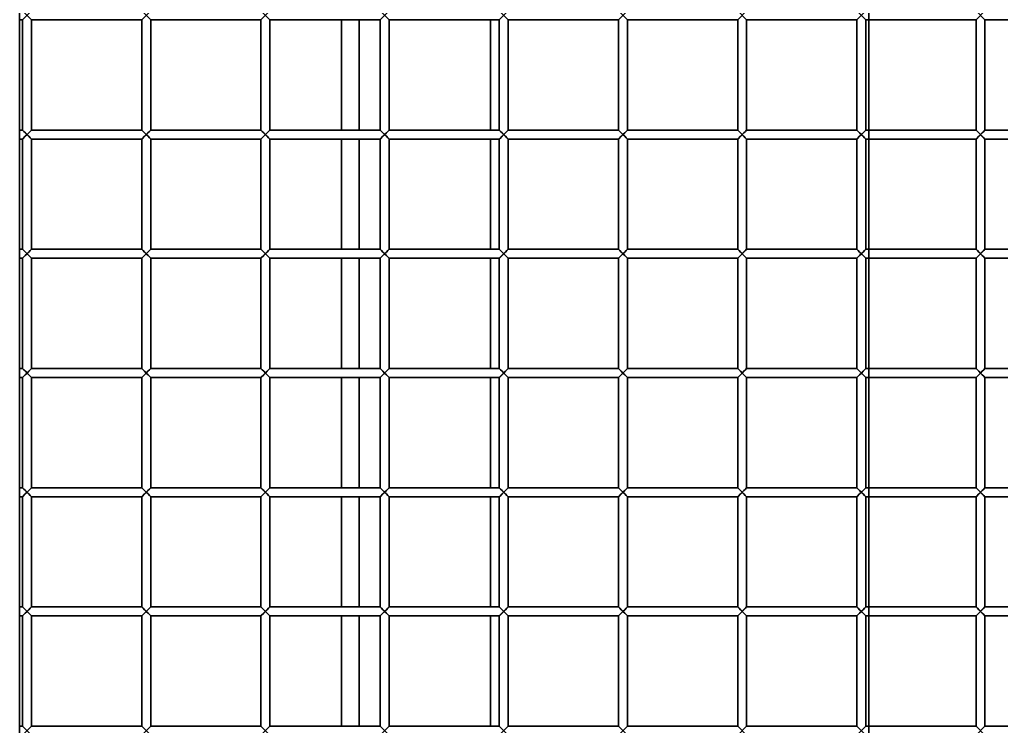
# Model space of a CAD drawing. Header units: millimetres. Extents: x 32496 to 166256, y 3504 to 23939.
# Drawn here: x 70835 to 71164.5, y 12789.6 to 13026.7 of the extents above; entities that cross this region are included whole.
import ezdxf

# ---------------------------------------------------------------- set-up
doc = ezdxf.new("R2010")
doc.units = ezdxf.units.MM
doc.layers.get('0').update_dxf_attribs({"lineweight": 35})

# ---------------------------------------------------------------- blocks, each defined once
blk = doc.blocks.new('DRGTJHYTHRTTR')
at = {"color": 7, "linetype": 'Continuous'}
blk.add_line((53199.04, -50285.69), (53199.04, -49732.69), dxfattribs=at)
blk = doc.blocks.new('8-1250')
at = {"linetype": 'Continuous'}
for p, q in [((-2211.13, -33789.43), (-2211.13, -34414.79)), ((-2210.13, -33941.79), (-2207.13, -33944.79)), ((-2210.13, -33944.79), (-2207.13, -33941.79)), ((-2170.13, -33941.79), (-2167.13, -33944.79)), ((-2170.13, -33944.79), (-2167.13, -33941.79)), ((-2130.13, -33941.79), (-2127.13, -33944.79)), ((-2130.13, -33944.79), (-2127.13, -33941.79)), ((-2090.13, -33941.79), (-2087.13, -33944.79)), ((-2090.13, -33944.79), (-2087.13, -33941.79)), ((-2050.13, -33941.79), (-2047.13, -33944.79)), ((-2050.13, -33944.79), (-2047.13, -33941.79)), ((-2010.13, -33941.79), (-2007.13, -33944.79)), ((-2010.13, -33944.79), (-2007.13, -33941.79)), ((-1970.13, -33941.79), (-1967.13, -33944.79)), ((-1970.13, -33944.79), (-1967.13, -33941.79)), ((-1930.13, -33941.79), (-1927.13, -33944.79)), ((-1930.13, -33944.79), (-1927.13, -33941.79)), ((-1890.13, -33941.79), (-1887.13, -33944.79)), ((-1890.13, -33944.79), (-1887.13, -33941.79)), ((-2211.13, -33944.79), (-2210.13, -33944.79)), ((-2210.13, -33944.79), (-2210.13, -33981.79)), ((-2207.13, -33944.79), (-2170.13, -33944.79)), ((-2207.13, -33944.79), (-2207.13, -33981.79)), ((-2170.13, -33944.79), (-2170.13, -33981.79)), ((-2167.13, -33944.79), (-2130.13, -33944.79)), ((-2167.13, -33944.79), (-2167.13, -33981.79)), ((-2130.13, -33944.79), (-2130.13, -33981.79)), ((-2127.13, -33944.79), (-2090.13, -33944.79)), ((-2127.13, -33944.79), (-2127.13, -33981.79)), ((-2103.13, -33981.79), (-2103.13, -33944.79)), ((-2097.13, -33944.79), (-2097.13, -33981.79)), ((-2090.13, -33944.79), (-2090.13, -33981.79)), ((-2087.13, -33944.79), (-2050.13, -33944.79)), ((-2087.13, -33944.79), (-2087.13, -33981.79)), ((-2053.13, -33944.79), (-2053.13, -33981.79)), ((-2050.13, -33944.79), (-2050.13, -33981.79)), ((-2047.13, -33944.79), (-2010.13, -33944.79)), ((-2047.13, -33944.79), (-2047.13, -33981.79)), ((-2010.13, -33944.79), (-2010.13, -33981.79)), ((-2007.13, -33944.79), (-1970.13, -33944.79)), ((-2007.13, -33944.79), (-2007.13, -33981.79)), ((-1970.13, -33944.79), (-1970.13, -33981.79)), ((-1967.13, -33944.79), (-1930.13, -33944.79)), ((-1967.13, -33944.79), (-1967.13, -33981.79)), ((-1930.13, -33944.79), (-1930.13, -33981.79)), ((-1927.13, -33944.79), (-1890.13, -33944.79)), ((-1927.13, -33944.79), (-1927.13, -33981.79)), ((-1890.13, -33944.79), (-1890.13, -33981.79)), ((-1887.13, -33944.79), (-1850.13, -33944.79)), ((-1887.13, -33944.79), (-1887.13, -33981.79)), ((-2211.13, -33981.79), (-2210.13, -33981.79)), ((-2210.13, -33981.79), (-2207.13, -33984.79)), ((-2210.13, -33984.79), (-2207.13, -33981.79)), ((-2209.22, -33983.88), (-2208.63, -33983.29)), ((-2207.13, -33981.79), (-2170.13, -33981.79)), ((-2170.13, -33981.79), (-2167.13, -33984.79)), ((-2170.13, -33984.79), (-2167.13, -33981.79)), ((-2169.22, -33983.88), (-2168.63, -33983.29)), ((-2167.13, -33981.79), (-2130.13, -33981.79)), ((-2130.13, -33981.79), (-2127.13, -33984.79)), ((-2130.13, -33984.79), (-2127.13, -33981.79)), ((-2129.22, -33983.88), (-2128.63, -33983.29)), ((-2127.13, -33981.79), (-2090.13, -33981.79)), ((-2090.13, -33981.79), (-2087.13, -33984.79)), ((-2090.13, -33984.79), (-2087.13, -33981.79)), ((-2089.22, -33983.88), (-2088.63, -33983.29)), ((-2087.13, -33981.79), (-2050.13, -33981.79)), ((-2050.13, -33981.79), (-2047.13, -33984.79)), ((-2050.13, -33984.79), (-2047.13, -33981.79)), ((-2049.22, -33983.88), (-2048.63, -33983.29)), ((-2047.13, -33981.79), (-2010.13, -33981.79)), ((-2010.13, -33981.79), (-2007.13, -33984.79)), ((-2010.13, -33984.79), (-2007.13, -33981.79)), ((-2009.22, -33983.88), (-2008.63, -33983.29)), ((-2007.13, -33981.79), (-1970.13, -33981.79)), ((-1970.13, -33981.79), (-1967.13, -33984.79)), ((-1970.13, -33984.79), (-1967.13, -33981.79)), ((-1969.22, -33983.88), (-1968.63, -33983.29)), ((-1967.13, -33981.79), (-1930.13, -33981.79)), ((-1930.13, -33981.79), (-1927.13, -33984.79)), ((-1930.13, -33984.79), (-1927.13, -33981.79)), ((-1929.22, -33983.88), (-1928.63, -33983.29)), ((-1927.13, -33981.79), (-1890.13, -33981.79)), ((-1890.13, -33981.79), (-1887.13, -33984.79)), ((-1890.13, -33984.79), (-1887.13, -33981.79)), ((-1889.22, -33983.88), (-1888.63, -33983.29)), ((-1887.13, -33981.79), (-1850.13, -33981.79)), ((-2211.13, -33984.79), (-2210.13, -33984.79)), ((-2210.13, -33984.79), (-2210.13, -34021.79)), ((-2210.01, -33984.67), (-2209.22, -33983.88)), ((-2207.13, -33984.79), (-2170.13, -33984.79)), ((-2207.13, -33984.79), (-2207.13, -34021.79)), ((-2170.13, -33984.79), (-2170.13, -34021.79)), ((-2170.01, -33984.67), (-2169.22, -33983.88)), ((-2167.13, -33984.79), (-2130.13, -33984.79)), ((-2167.13, -33984.79), (-2167.13, -34021.79)), ((-2130.13, -33984.79), (-2130.13, -34021.79)), ((-2130.01, -33984.67), (-2129.22, -33983.88)), ((-2127.13, -33984.79), (-2090.13, -33984.79)), ((-2127.13, -33984.79), (-2127.13, -34021.79)), ((-2103.13, -34021.79), (-2103.13, -33984.79)), ((-2097.13, -33984.79), (-2097.13, -34021.79)), ((-2090.13, -33984.79), (-2090.13, -34021.79)), ((-2090.01, -33984.67), (-2089.22, -33983.88)), ((-2087.13, -33984.79), (-2050.13, -33984.79)), ((-2087.13, -33984.79), (-2087.13, -34021.79)), ((-2053.13, -33984.79), (-2053.13, -34021.79)), ((-2050.13, -33984.79), (-2050.13, -34021.79)), ((-2050.01, -33984.67), (-2049.22, -33983.88)), ((-2047.13, -33984.79), (-2010.13, -33984.79)), ((-2047.13, -33984.79), (-2047.13, -34021.79)), ((-2010.13, -33984.79), (-2010.13, -34021.79)), ((-2010.01, -33984.67), (-2009.22, -33983.88)), ((-2007.13, -33984.79), (-1970.13, -33984.79)), ((-2007.13, -33984.79), (-2007.13, -34021.79)), ((-1970.13, -33984.79), (-1970.13, -34021.79)), ((-1970.01, -33984.67), (-1969.22, -33983.88)), ((-1967.13, -33984.79), (-1930.13, -33984.79)), ((-1967.13, -33984.79), (-1967.13, -34021.79)), ((-1930.13, -33984.79), (-1930.13, -34021.79)), ((-1930.01, -33984.67), (-1929.22, -33983.88)), ((-1927.13, -33984.79), (-1890.13, -33984.79)), ((-1927.13, -33984.79), (-1927.13, -34021.79)), ((-1890.13, -33984.79), (-1890.13, -34021.79)), ((-1890.01, -33984.67), (-1889.22, -33983.88)), ((-1887.13, -33984.79), (-1850.13, -33984.79)), ((-1887.13, -33984.79), (-1887.13, -34021.79)), ((-2211.13, -34021.79), (-2210.13, -34021.79)), ((-2210.13, -34021.79), (-2207.13, -34024.79)), ((-2210.13, -34024.79), (-2207.13, -34021.79)), ((-2209.22, -34023.88), (-2208.63, -34023.29)), ((-2207.13, -34021.79), (-2170.13, -34021.79)), ((-2170.13, -34021.79), (-2167.13, -34024.79)), ((-2170.13, -34024.79), (-2167.13, -34021.79)), ((-2169.22, -34023.88), (-2168.63, -34023.29)), ((-2167.13, -34021.79), (-2130.13, -34021.79)), ((-2130.13, -34021.79), (-2127.13, -34024.79)), ((-2130.13, -34024.79), (-2127.13, -34021.79)), ((-2129.22, -34023.88), (-2128.63, -34023.29)), ((-2127.13, -34021.79), (-2090.13, -34021.79)), ((-2090.13, -34021.79), (-2087.13, -34024.79)), ((-2090.13, -34024.79), (-2087.13, -34021.79)), ((-2089.22, -34023.88), (-2088.63, -34023.29)), ((-2087.13, -34021.79), (-2050.13, -34021.79)), ((-2050.13, -34021.79), (-2047.13, -34024.79)), ((-2050.13, -34024.79), (-2047.13, -34021.79)), ((-2049.22, -34023.88), (-2048.63, -34023.29)), ((-2047.13, -34021.79), (-2010.13, -34021.79)), ((-2010.13, -34021.79), (-2007.13, -34024.79)), ((-2010.13, -34024.79), (-2007.13, -34021.79)), ((-2009.22, -34023.88), (-2008.63, -34023.29)), ((-2007.13, -34021.79), (-1970.13, -34021.79)), ((-1970.13, -34021.79), (-1967.13, -34024.79)), ((-1970.13, -34024.79), (-1967.13, -34021.79)), ((-1969.22, -34023.88), (-1968.63, -34023.29)), ((-1967.13, -34021.79), (-1930.13, -34021.79)), ((-1930.13, -34021.79), (-1927.13, -34024.79)), ((-1930.13, -34024.79), (-1927.13, -34021.79)), ((-1929.22, -34023.88), (-1928.63, -34023.29)), ((-1927.13, -34021.79), (-1890.13, -34021.79)), ((-1890.13, -34021.79), (-1887.13, -34024.79)), ((-1890.13, -34024.79), (-1887.13, -34021.79)), ((-1889.22, -34023.88), (-1888.63, -34023.29)), ((-1887.13, -34021.79), (-1850.13, -34021.79)), ((-2211.13, -34024.79), (-2210.13, -34024.79)), ((-2210.13, -34024.79), (-2210.13, -34061.79)), ((-2210.01, -34024.67), (-2209.22, -34023.88)), ((-2207.13, -34024.79), (-2170.13, -34024.79)), ((-2207.13, -34024.79), (-2207.13, -34061.79)), ((-2170.13, -34024.79), (-2170.13, -34061.79)), ((-2170.01, -34024.67), (-2169.22, -34023.88)), ((-2167.13, -34024.79), (-2130.13, -34024.79)), ((-2167.13, -34024.79), (-2167.13, -34061.79)), ((-2130.13, -34024.79), (-2130.13, -34061.79)), ((-2130.01, -34024.67), (-2129.22, -34023.88)), ((-2127.13, -34024.79), (-2090.13, -34024.79)), ((-2127.13, -34024.79), (-2127.13, -34061.79)), ((-2103.13, -34061.79), (-2103.13, -34024.79)), ((-2097.13, -34024.79), (-2097.13, -34061.79)), ((-2090.13, -34024.79), (-2090.13, -34061.79)), ((-2090.01, -34024.67), (-2089.22, -34023.88)), ((-2087.13, -34024.79), (-2050.13, -34024.79)), ((-2087.13, -34024.79), (-2087.13, -34061.79)), ((-2053.13, -34024.79), (-2053.13, -34061.79)), ((-2050.13, -34024.79), (-2050.13, -34061.79)), ((-2050.01, -34024.67), (-2049.22, -34023.88)), ((-2047.13, -34024.79), (-2010.13, -34024.79)), ((-2047.13, -34024.79), (-2047.13, -34061.79)), ((-2010.13, -34024.79), (-2010.13, -34061.79)), ((-2010.01, -34024.67), (-2009.22, -34023.88)), ((-2007.13, -34024.79), (-1970.13, -34024.79)), ((-2007.13, -34024.79), (-2007.13, -34061.79)), ((-1970.13, -34024.79), (-1970.13, -34061.79)), ((-1970.01, -34024.67), (-1969.22, -34023.88)), ((-1967.13, -34024.79), (-1930.13, -34024.79)), ((-1967.13, -34024.79), (-1967.13, -34061.79)), ((-1930.13, -34024.79), (-1930.13, -34061.79)), ((-1930.01, -34024.67), (-1929.22, -34023.88)), ((-1927.13, -34024.79), (-1890.13, -34024.79)), ((-1927.13, -34024.79), (-1927.13, -34061.79)), ((-1890.13, -34024.79), (-1890.13, -34061.79)), ((-1890.01, -34024.67), (-1889.22, -34023.88)), ((-1887.13, -34024.79), (-1850.13, -34024.79)), ((-1887.13, -34024.79), (-1887.13, -34061.79)), ((-2211.13, -34061.79), (-2210.13, -34061.79)), ((-2210.13, -34061.79), (-2207.13, -34064.79)), ((-2210.13, -34064.79), (-2207.13, -34061.79)), ((-2207.13, -34061.79), (-2170.13, -34061.79)), ((-2170.13, -34061.79), (-2167.13, -34064.79)), ((-2170.13, -34064.79), (-2167.13, -34061.79)), ((-2167.13, -34061.79), (-2130.13, -34061.79)), ((-2130.13, -34061.79), (-2127.13, -34064.79)), ((-2130.13, -34064.79), (-2127.13, -34061.79)), ((-2127.13, -34061.79), (-2090.13, -34061.79)), ((-2090.13, -34061.79), (-2087.13, -34064.79)), ((-2090.13, -34064.79), (-2087.13, -34061.79)), ((-2087.13, -34061.79), (-2050.13, -34061.79)), ((-2050.13, -34061.79), (-2047.13, -34064.79)), ((-2050.13, -34064.79), (-2047.13, -34061.79)), ((-2047.13, -34061.79), (-2010.13, -34061.79)), ((-2010.13, -34061.79), (-2007.13, -34064.79)), ((-2010.13, -34064.79), (-2007.13, -34061.79)), ((-2007.13, -34061.79), (-1970.13, -34061.79)), ((-1970.13, -34061.79), (-1967.13, -34064.79)), ((-1970.13, -34064.79), (-1967.13, -34061.79)), ((-1967.13, -34061.79), (-1930.13, -34061.79)), ((-1930.13, -34061.79), (-1927.13, -34064.79)), ((-1930.13, -34064.79), (-1927.13, -34061.79)), ((-1927.13, -34061.79), (-1890.13, -34061.79)), ((-1890.13, -34061.79), (-1887.13, -34064.79)), ((-1890.13, -34064.79), (-1887.13, -34061.79)), ((-1887.13, -34061.79), (-1850.13, -34061.79)), ((-2211.13, -34064.79), (-2210.13, -34064.79)), ((-2210.13, -34064.79), (-2210.13, -34101.79)), ((-2210.01, -34064.67), (-2209.22, -34063.88)), ((-2209.22, -34063.88), (-2208.63, -34063.29)), ((-2207.13, -34064.79), (-2170.13, -34064.79)), ((-2207.13, -34064.79), (-2207.13, -34101.79)), ((-2170.13, -34064.79), (-2170.13, -34101.79)), ((-2170.01, -34064.67), (-2169.22, -34063.88)), ((-2169.22, -34063.88), (-2168.63, -34063.29)), ((-2167.13, -34064.79), (-2130.13, -34064.79)), ((-2167.13, -34064.79), (-2167.13, -34101.79)), ((-2130.13, -34064.79), (-2130.13, -34101.79)), ((-2130.01, -34064.67), (-2129.22, -34063.88)), ((-2129.22, -34063.88), (-2128.63, -34063.29)), ((-2127.13, -34064.79), (-2090.13, -34064.79)), ((-2127.13, -34064.79), (-2127.13, -34101.79)), ((-2103.13, -34101.79), (-2103.13, -34064.79)), ((-2097.13, -34064.79), (-2097.13, -34101.79)), ((-2090.13, -34064.79), (-2090.13, -34101.79)), ((-2090.01, -34064.67), (-2089.22, -34063.88)), ((-2089.22, -34063.88), (-2088.63, -34063.29)), ((-2087.13, -34064.79), (-2050.13, -34064.79)), ((-2087.13, -34064.79), (-2087.13, -34101.79)), ((-2053.13, -34064.79), (-2053.13, -34101.79)), ((-2050.13, -34064.79), (-2050.13, -34101.79)), ((-2050.01, -34064.67), (-2049.22, -34063.88)), ((-2049.22, -34063.88), (-2048.63, -34063.29)), ((-2047.13, -34064.79), (-2010.13, -34064.79)), ((-2047.13, -34064.79), (-2047.13, -34101.79)), ((-2010.13, -34064.79), (-2010.13, -34101.79)), ((-2010.01, -34064.67), (-2009.22, -34063.88)), ((-2009.22, -34063.88), (-2008.63, -34063.29)), ((-2007.13, -34064.79), (-1970.13, -34064.79)), ((-2007.13, -34064.79), (-2007.13, -34101.79)), ((-1970.13, -34064.79), (-1970.13, -34101.79)), ((-1970.01, -34064.67), (-1969.22, -34063.88)), ((-1969.22, -34063.88), (-1968.63, -34063.29)), ((-1967.13, -34064.79), (-1930.13, -34064.79)), ((-1967.13, -34064.79), (-1967.13, -34101.79)), ((-1930.13, -34064.79), (-1930.13, -34101.79)), ((-1930.01, -34064.67), (-1929.22, -34063.88)), ((-1929.22, -34063.88), (-1928.63, -34063.29)), ((-1927.13, -34064.79), (-1890.13, -34064.79)), ((-1927.13, -34064.79), (-1927.13, -34101.79)), ((-1890.13, -34064.79), (-1890.13, -34101.79)), ((-1890.01, -34064.67), (-1889.22, -34063.88)), ((-1889.22, -34063.88), (-1888.63, -34063.29)), ((-1887.13, -34064.79), (-1850.13, -34064.79)), ((-1887.13, -34064.79), (-1887.13, -34101.79)), ((-2211.13, -34101.79), (-2210.13, -34101.79)), ((-2210.13, -34101.79), (-2207.13, -34104.79)), ((-2210.13, -34104.79), (-2207.13, -34101.79)), ((-2207.13, -34101.79), (-2170.13, -34101.79)), ((-2170.13, -34101.79), (-2167.13, -34104.79)), ((-2170.13, -34104.79), (-2167.13, -34101.79)), ((-2167.13, -34101.79), (-2130.13, -34101.79)), ((-2130.13, -34101.79), (-2127.13, -34104.79)), ((-2130.13, -34104.79), (-2127.13, -34101.79)), ((-2127.13, -34101.79), (-2090.13, -34101.79)), ((-2090.13, -34101.79), (-2087.13, -34104.79)), ((-2090.13, -34104.79), (-2087.13, -34101.79)), ((-2087.13, -34101.79), (-2050.13, -34101.79)), ((-2050.13, -34101.79), (-2047.13, -34104.79)), ((-2050.13, -34104.79), (-2047.13, -34101.79)), ((-2047.13, -34101.79), (-2010.13, -34101.79)), ((-2010.13, -34101.79), (-2007.13, -34104.79)), ((-2010.13, -34104.79), (-2007.13, -34101.79)), ((-2007.13, -34101.79), (-1970.13, -34101.79)), ((-1970.13, -34101.79), (-1967.13, -34104.79)), ((-1970.13, -34104.79), (-1967.13, -34101.79)), ((-1967.13, -34101.79), (-1930.13, -34101.79)), ((-1930.13, -34101.79), (-1927.13, -34104.79)), ((-1930.13, -34104.79), (-1927.13, -34101.79)), ((-1927.13, -34101.79), (-1890.13, -34101.79)), ((-1890.13, -34101.79), (-1887.13, -34104.79)), ((-1890.13, -34104.79), (-1887.13, -34101.79)), ((-1887.13, -34101.79), (-1850.13, -34101.79)), ((-2211.13, -34104.79), (-2210.13, -34104.79)), ((-2210.13, -34104.79), (-2210.13, -34141.79)), ((-2210.01, -34104.67), (-2209.22, -34103.88)), ((-2209.22, -34103.88), (-2208.63, -34103.29)), ((-2207.13, -34104.79), (-2170.13, -34104.79)), ((-2207.13, -34104.79), (-2207.13, -34141.79)), ((-2170.13, -34104.79), (-2170.13, -34141.79)), ((-2170.01, -34104.67), (-2169.22, -34103.88)), ((-2169.22, -34103.88), (-2168.63, -34103.29)), ((-2167.13, -34104.79), (-2130.13, -34104.79)), ((-2167.13, -34104.79), (-2167.13, -34141.79)), ((-2130.13, -34104.79), (-2130.13, -34141.79)), ((-2130.01, -34104.67), (-2129.22, -34103.88)), ((-2129.22, -34103.88), (-2128.63, -34103.29)), ((-2127.13, -34104.79), (-2090.13, -34104.79)), ((-2127.13, -34104.79), (-2127.13, -34141.79)), ((-2103.13, -34141.79), (-2103.13, -34104.79)), ((-2097.13, -34104.79), (-2097.13, -34141.79)), ((-2090.13, -34104.79), (-2090.13, -34141.79)), ((-2090.01, -34104.67), (-2089.22, -34103.88)), ((-2089.22, -34103.88), (-2088.63, -34103.29)), ((-2087.13, -34104.79), (-2050.13, -34104.79)), ((-2087.13, -34104.79), (-2087.13, -34141.79)), ((-2053.13, -34104.79), (-2053.13, -34141.79)), ((-2050.13, -34104.79), (-2050.13, -34141.79)), ((-2050.01, -34104.67), (-2049.22, -34103.88)), ((-2049.22, -34103.88), (-2048.63, -34103.29)), ((-2047.13, -34104.79), (-2010.13, -34104.79)), ((-2047.13, -34104.79), (-2047.13, -34141.79)), ((-2010.13, -34104.79), (-2010.13, -34141.79)), ((-2010.01, -34104.67), (-2009.22, -34103.88)), ((-2009.22, -34103.88), (-2008.63, -34103.29)), ((-2007.13, -34104.79), (-1970.13, -34104.79)), ((-2007.13, -34104.79), (-2007.13, -34141.79)), ((-1970.13, -34104.79), (-1970.13, -34141.79)), ((-1970.01, -34104.67), (-1969.22, -34103.88)), ((-1969.22, -34103.88), (-1968.63, -34103.29)), ((-1967.13, -34104.79), (-1930.13, -34104.79)), ((-1967.13, -34104.79), (-1967.13, -34141.79)), ((-1930.13, -34104.79), (-1930.13, -34141.79)), ((-1930.01, -34104.67), (-1929.22, -34103.88)), ((-1929.22, -34103.88), (-1928.63, -34103.29)), ((-1927.13, -34104.79), (-1890.13, -34104.79)), ((-1927.13, -34104.79), (-1927.13, -34141.79)), ((-1890.13, -34104.79), (-1890.13, -34141.79)), ((-1890.01, -34104.67), (-1889.22, -34103.88)), ((-1889.22, -34103.88), (-1888.63, -34103.29)), ((-1887.13, -34104.79), (-1850.13, -34104.79)), ((-1887.13, -34104.79), (-1887.13, -34141.79)), ((-2211.13, -34141.79), (-2210.13, -34141.79)), ((-2210.13, -34141.79), (-2207.13, -34144.79)), ((-2210.13, -34144.79), (-2207.13, -34141.79)), ((-2207.13, -34141.79), (-2170.13, -34141.79)), ((-2170.13, -34141.79), (-2167.13, -34144.79)), ((-2170.13, -34144.79), (-2167.13, -34141.79)), ((-2167.13, -34141.79), (-2130.13, -34141.79)), ((-2130.13, -34141.79), (-2127.13, -34144.79)), ((-2130.13, -34144.79), (-2127.13, -34141.79)), ((-2127.13, -34141.79), (-2090.13, -34141.79)), ((-2090.13, -34141.79), (-2087.13, -34144.79)), ((-2090.13, -34144.79), (-2087.13, -34141.79)), ((-2087.13, -34141.79), (-2050.13, -34141.79)), ((-2050.13, -34141.79), (-2047.13, -34144.79)), ((-2050.13, -34144.79), (-2047.13, -34141.79)), ((-2047.13, -34141.79), (-2010.13, -34141.79)), ((-2010.13, -34141.79), (-2007.13, -34144.79)), ((-2010.13, -34144.79), (-2007.13, -34141.79)), ((-2007.13, -34141.79), (-1970.13, -34141.79)), ((-1970.13, -34141.79), (-1967.13, -34144.79)), ((-1970.13, -34144.79), (-1967.13, -34141.79)), ((-1967.13, -34141.79), (-1930.13, -34141.79)), ((-1930.13, -34141.79), (-1927.13, -34144.79)), ((-1930.13, -34144.79), (-1927.13, -34141.79)), ((-1927.13, -34141.79), (-1890.13, -34141.79)), ((-1890.13, -34141.79), (-1887.13, -34144.79)), ((-1890.13, -34144.79), (-1887.13, -34141.79)), ((-1887.13, -34141.79), (-1850.13, -34141.79)), ((-2211.13, -34144.79), (-2210.13, -34144.79)), ((-2210.13, -34144.79), (-2210.13, -34181.79)), ((-2210.01, -34144.67), (-2209.22, -34143.88)), ((-2209.22, -34143.88), (-2208.63, -34143.29)), ((-2207.13, -34144.79), (-2170.13, -34144.79)), ((-2207.13, -34144.79), (-2207.13, -34181.79)), ((-2170.13, -34144.79), (-2170.13, -34181.79)), ((-2170.01, -34144.67), (-2169.22, -34143.88)), ((-2169.22, -34143.88), (-2168.63, -34143.29)), ((-2167.13, -34144.79), (-2130.13, -34144.79)), ((-2167.13, -34144.79), (-2167.13, -34181.79)), ((-2130.13, -34144.79), (-2130.13, -34181.79)), ((-2130.01, -34144.67), (-2129.22, -34143.88)), ((-2129.22, -34143.88), (-2128.63, -34143.29)), ((-2127.13, -34144.79), (-2090.13, -34144.79)), ((-2127.13, -34144.79), (-2127.13, -34181.79)), ((-2103.13, -34181.79), (-2103.13, -34144.79)), ((-2097.13, -34144.79), (-2097.13, -34181.79)), ((-2090.13, -34144.79), (-2090.13, -34181.79)), ((-2090.01, -34144.67), (-2089.22, -34143.88)), ((-2089.22, -34143.88), (-2088.63, -34143.29)), ((-2087.13, -34144.79), (-2050.13, -34144.79)), ((-2087.13, -34144.79), (-2087.13, -34181.79)), ((-2053.13, -34144.79), (-2053.13, -34181.79)), ((-2050.13, -34144.79), (-2050.13, -34181.79)), ((-2050.01, -34144.67), (-2049.22, -34143.88)), ((-2049.22, -34143.88), (-2048.63, -34143.29)), ((-2047.13, -34144.79), (-2010.13, -34144.79)), ((-2047.13, -34144.79), (-2047.13, -34181.79)), ((-2010.13, -34144.79), (-2010.13, -34181.79)), ((-2010.01, -34144.67), (-2009.22, -34143.88)), ((-2009.22, -34143.88), (-2008.63, -34143.29)), ((-2007.13, -34144.79), (-1970.13, -34144.79)), ((-2007.13, -34144.79), (-2007.13, -34181.79)), ((-1970.13, -34144.79), (-1970.13, -34181.79)), ((-1970.01, -34144.67), (-1969.22, -34143.88)), ((-1969.22, -34143.88), (-1968.63, -34143.29)), ((-1967.13, -34144.79), (-1930.13, -34144.79)), ((-1967.13, -34144.79), (-1967.13, -34181.79)), ((-1930.13, -34144.79), (-1930.13, -34181.79)), ((-1930.01, -34144.67), (-1929.22, -34143.88)), ((-1929.22, -34143.88), (-1928.63, -34143.29)), ((-1927.13, -34144.79), (-1890.13, -34144.79)), ((-1927.13, -34144.79), (-1927.13, -34181.79)), ((-1890.13, -34144.79), (-1890.13, -34181.79)), ((-1890.01, -34144.67), (-1889.22, -34143.88)), ((-1889.22, -34143.88), (-1888.63, -34143.29)), ((-1887.13, -34144.79), (-1850.13, -34144.79)), ((-1887.13, -34144.79), (-1887.13, -34181.79)), ((-2211.13, -34181.79), (-2210.13, -34181.79)), ((-2210.13, -34181.79), (-2207.13, -34184.79)), ((-2210.13, -34184.79), (-2207.13, -34181.79)), ((-2207.13, -34181.79), (-2170.13, -34181.79)), ((-2170.13, -34181.79), (-2167.13, -34184.79)), ((-2170.13, -34184.79), (-2167.13, -34181.79)), ((-2167.13, -34181.79), (-2130.13, -34181.79)), ((-2130.13, -34181.79), (-2127.13, -34184.79)), ((-2130.13, -34184.79), (-2127.13, -34181.79)), ((-2127.13, -34181.79), (-2090.13, -34181.79)), ((-2090.13, -34181.79), (-2087.13, -34184.79)), ((-2090.13, -34184.79), (-2087.13, -34181.79)), ((-2087.13, -34181.79), (-2050.13, -34181.79)), ((-2050.13, -34181.79), (-2047.13, -34184.79)), ((-2050.13, -34184.79), (-2047.13, -34181.79)), ((-2047.13, -34181.79), (-2010.13, -34181.79)), ((-2010.13, -34181.79), (-2007.13, -34184.79)), ((-2010.13, -34184.79), (-2007.13, -34181.79)), ((-2007.13, -34181.79), (-1970.13, -34181.79)), ((-1970.13, -34181.79), (-1967.13, -34184.79)), ((-1970.13, -34184.79), (-1967.13, -34181.79)), ((-1967.13, -34181.79), (-1930.13, -34181.79)), ((-1930.13, -34181.79), (-1927.13, -34184.79)), ((-1930.13, -34184.79), (-1927.13, -34181.79)), ((-1927.13, -34181.79), (-1890.13, -34181.79)), ((-1890.13, -34181.79), (-1887.13, -34184.79)), ((-1890.13, -34184.79), (-1887.13, -34181.79)), ((-1887.13, -34181.79), (-1850.13, -34181.79))]:
    blk.add_line(p, q, dxfattribs=at)
for points in [[(-2208.63, -33983.29), (-2209.21, -33982.7), (-2209.69, -33982.23)], [(-2207.24, -33981.9), (-2207.56, -33982.22), (-2208.05, -33982.71), (-2208.63, -33983.29)], [(-2208.63, -33983.29), (-2208.04, -33983.88), (-2207.57, -33984.35), (-2207.24, -33984.67)], [(-2168.63, -33983.29), (-2169.21, -33982.7), (-2169.69, -33982.23)], [(-2167.24, -33981.9), (-2167.56, -33982.22), (-2168.05, -33982.71), (-2168.63, -33983.29)], [(-2168.63, -33983.29), (-2168.04, -33983.88), (-2167.57, -33984.35), (-2167.24, -33984.67)], [(-2128.63, -33983.29), (-2129.21, -33982.7), (-2129.69, -33982.23)], [(-2127.24, -33981.9), (-2127.56, -33982.22), (-2128.05, -33982.71), (-2128.63, -33983.29)], [(-2128.63, -33983.29), (-2128.04, -33983.88), (-2127.57, -33984.35), (-2127.24, -33984.67)], [(-2088.63, -33983.29), (-2089.21, -33982.7), (-2089.69, -33982.23)], [(-2087.24, -33981.9), (-2087.56, -33982.22), (-2088.05, -33982.71), (-2088.63, -33983.29)], [(-2088.63, -33983.29), (-2088.04, -33983.88), (-2087.57, -33984.35), (-2087.24, -33984.67)], [(-2048.63, -33983.29), (-2049.21, -33982.7), (-2049.69, -33982.23)], [(-2047.24, -33981.9), (-2047.56, -33982.22), (-2048.05, -33982.71), (-2048.63, -33983.29)], [(-2048.63, -33983.29), (-2048.04, -33983.88), (-2047.57, -33984.35), (-2047.24, -33984.67)], [(-2008.63, -33983.29), (-2009.21, -33982.7), (-2009.69, -33982.23)], [(-2007.24, -33981.9), (-2007.56, -33982.22), (-2008.05, -33982.71), (-2008.63, -33983.29)], [(-2008.63, -33983.29), (-2008.04, -33983.88), (-2007.57, -33984.35), (-2007.24, -33984.67)], [(-1968.63, -33983.29), (-1969.21, -33982.7), (-1969.69, -33982.23)], [(-1967.24, -33981.9), (-1967.56, -33982.22), (-1968.05, -33982.71), (-1968.63, -33983.29)], [(-1968.63, -33983.29), (-1968.04, -33983.88), (-1967.57, -33984.35), (-1967.24, -33984.67)], [(-1928.63, -33983.29), (-1929.21, -33982.7), (-1929.69, -33982.23)], [(-1927.24, -33981.9), (-1927.56, -33982.22), (-1928.05, -33982.71), (-1928.63, -33983.29)], [(-1928.63, -33983.29), (-1928.04, -33983.88), (-1927.57, -33984.35), (-1927.24, -33984.67)], [(-1888.63, -33983.29), (-1889.21, -33982.7), (-1889.69, -33982.23)], [(-1887.24, -33981.9), (-1887.56, -33982.22), (-1888.05, -33982.71), (-1888.63, -33983.29)], [(-1888.63, -33983.29), (-1888.04, -33983.88), (-1887.57, -33984.35), (-1887.24, -33984.67)], [(-2208.63, -34023.29), (-2209.21, -34022.7), (-2209.69, -34022.23)], [(-2207.24, -34021.9), (-2207.56, -34022.22), (-2208.05, -34022.71), (-2208.63, -34023.29)], [(-2208.63, -34023.29), (-2208.04, -34023.88), (-2207.57, -34024.35), (-2207.24, -34024.67)], [(-2168.63, -34023.29), (-2169.21, -34022.7), (-2169.69, -34022.23)], [(-2167.24, -34021.9), (-2167.56, -34022.22), (-2168.05, -34022.71), (-2168.63, -34023.29)], [(-2168.63, -34023.29), (-2168.04, -34023.88), (-2167.57, -34024.35), (-2167.24, -34024.67)], [(-2128.63, -34023.29), (-2129.21, -34022.7), (-2129.69, -34022.23)], [(-2127.24, -34021.9), (-2127.56, -34022.22), (-2128.05, -34022.71), (-2128.63, -34023.29)], [(-2128.63, -34023.29), (-2128.04, -34023.88), (-2127.57, -34024.35), (-2127.24, -34024.67)], [(-2088.63, -34023.29), (-2089.21, -34022.7), (-2089.69, -34022.23)], [(-2087.24, -34021.9), (-2087.56, -34022.22), (-2088.05, -34022.71), (-2088.63, -34023.29)], [(-2088.63, -34023.29), (-2088.04, -34023.88), (-2087.57, -34024.35), (-2087.24, -34024.67)], [(-2048.63, -34023.29), (-2049.21, -34022.7), (-2049.69, -34022.23)], [(-2047.24, -34021.9), (-2047.56, -34022.22), (-2048.05, -34022.71), (-2048.63, -34023.29)], [(-2048.63, -34023.29), (-2048.04, -34023.88), (-2047.57, -34024.35), (-2047.24, -34024.67)], [(-2008.63, -34023.29), (-2009.21, -34022.7), (-2009.69, -34022.23)], [(-2007.24, -34021.9), (-2007.56, -34022.22), (-2008.05, -34022.71), (-2008.63, -34023.29)], [(-2008.63, -34023.29), (-2008.04, -34023.88), (-2007.57, -34024.35), (-2007.24, -34024.67)], [(-1968.63, -34023.29), (-1969.21, -34022.7), (-1969.69, -34022.23)], [(-1967.24, -34021.9), (-1967.56, -34022.22), (-1968.05, -34022.71), (-1968.63, -34023.29)], [(-1968.63, -34023.29), (-1968.04, -34023.88), (-1967.57, -34024.35), (-1967.24, -34024.67)], [(-1928.63, -34023.29), (-1929.21, -34022.7), (-1929.69, -34022.23)], [(-1927.24, -34021.9), (-1927.56, -34022.22), (-1928.05, -34022.71), (-1928.63, -34023.29)], [(-1928.63, -34023.29), (-1928.04, -34023.88), (-1927.57, -34024.35), (-1927.24, -34024.67)], [(-1888.63, -34023.29), (-1889.21, -34022.7), (-1889.69, -34022.23)], [(-1887.24, -34021.9), (-1887.56, -34022.22), (-1888.05, -34022.71), (-1888.63, -34023.29)], [(-1888.63, -34023.29), (-1888.04, -34023.88), (-1887.57, -34024.35), (-1887.24, -34024.67)], [(-2208.63, -34063.29), (-2209.21, -34062.7), (-2209.69, -34062.23)], [(-2207.24, -34061.9), (-2207.56, -34062.22), (-2208.05, -34062.71), (-2208.63, -34063.29)], [(-2168.63, -34063.29), (-2169.21, -34062.7), (-2169.69, -34062.23)], [(-2167.24, -34061.9), (-2167.56, -34062.22), (-2168.05, -34062.71), (-2168.63, -34063.29)], [(-2128.63, -34063.29), (-2129.21, -34062.7), (-2129.69, -34062.23)], [(-2127.24, -34061.9), (-2127.56, -34062.22), (-2128.05, -34062.71), (-2128.63, -34063.29)], [(-2088.63, -34063.29), (-2089.21, -34062.7), (-2089.69, -34062.23)], [(-2087.24, -34061.9), (-2087.56, -34062.22), (-2088.05, -34062.71), (-2088.63, -34063.29)], [(-2048.63, -34063.29), (-2049.21, -34062.7), (-2049.69, -34062.23)], [(-2047.24, -34061.9), (-2047.56, -34062.22), (-2048.05, -34062.71), (-2048.63, -34063.29)], [(-2008.63, -34063.29), (-2009.21, -34062.7), (-2009.69, -34062.23)], [(-2007.24, -34061.9), (-2007.56, -34062.22), (-2008.05, -34062.71), (-2008.63, -34063.29)], [(-1968.63, -34063.29), (-1969.21, -34062.7), (-1969.69, -34062.23)], [(-1967.24, -34061.9), (-1967.56, -34062.22), (-1968.05, -34062.71), (-1968.63, -34063.29)], [(-1928.63, -34063.29), (-1929.21, -34062.7), (-1929.69, -34062.23)], [(-1927.24, -34061.9), (-1927.56, -34062.22), (-1928.05, -34062.71), (-1928.63, -34063.29)], [(-1888.63, -34063.29), (-1889.21, -34062.7), (-1889.69, -34062.23)], [(-1887.24, -34061.9), (-1887.56, -34062.22), (-1888.05, -34062.71), (-1888.63, -34063.29)], [(-2208.63, -34063.29), (-2208.04, -34063.88), (-2207.57, -34064.35), (-2207.24, -34064.67)], [(-2168.63, -34063.29), (-2168.04, -34063.88), (-2167.57, -34064.35), (-2167.24, -34064.67)], [(-2128.63, -34063.29), (-2128.04, -34063.88), (-2127.57, -34064.35), (-2127.24, -34064.67)], [(-2088.63, -34063.29), (-2088.04, -34063.88), (-2087.57, -34064.35), (-2087.24, -34064.67)], [(-2048.63, -34063.29), (-2048.04, -34063.88), (-2047.57, -34064.35), (-2047.24, -34064.67)], [(-2008.63, -34063.29), (-2008.04, -34063.88), (-2007.57, -34064.35), (-2007.24, -34064.67)], [(-1968.63, -34063.29), (-1968.04, -34063.88), (-1967.57, -34064.35), (-1967.24, -34064.67)], [(-1928.63, -34063.29), (-1928.04, -34063.88), (-1927.57, -34064.35), (-1927.24, -34064.67)], [(-1888.63, -34063.29), (-1888.04, -34063.88), (-1887.57, -34064.35), (-1887.24, -34064.67)], [(-2208.63, -34103.29), (-2209.21, -34102.7), (-2209.69, -34102.23)], [(-2207.24, -34101.9), (-2207.56, -34102.22), (-2208.05, -34102.71), (-2208.63, -34103.29)], [(-2168.63, -34103.29), (-2169.21, -34102.7), (-2169.69, -34102.23)], [(-2167.24, -34101.9), (-2167.56, -34102.22), (-2168.05, -34102.71), (-2168.63, -34103.29)], [(-2128.63, -34103.29), (-2129.21, -34102.7), (-2129.69, -34102.23)], [(-2127.24, -34101.9), (-2127.56, -34102.22), (-2128.05, -34102.71), (-2128.63, -34103.29)], [(-2088.63, -34103.29), (-2089.21, -34102.7), (-2089.69, -34102.23)], [(-2087.24, -34101.9), (-2087.56, -34102.22), (-2088.05, -34102.71), (-2088.63, -34103.29)], [(-2048.63, -34103.29), (-2049.21, -34102.7), (-2049.69, -34102.23)], [(-2047.24, -34101.9), (-2047.56, -34102.22), (-2048.05, -34102.71), (-2048.63, -34103.29)], [(-2008.63, -34103.29), (-2009.21, -34102.7), (-2009.69, -34102.23)], [(-2007.24, -34101.9), (-2007.56, -34102.22), (-2008.05, -34102.71), (-2008.63, -34103.29)], [(-1968.63, -34103.29), (-1969.21, -34102.7), (-1969.69, -34102.23)], [(-1967.24, -34101.9), (-1967.56, -34102.22), (-1968.05, -34102.71), (-1968.63, -34103.29)], [(-1928.63, -34103.29), (-1929.21, -34102.7), (-1929.69, -34102.23)], [(-1927.24, -34101.9), (-1927.56, -34102.22), (-1928.05, -34102.71), (-1928.63, -34103.29)], [(-1888.63, -34103.29), (-1889.21, -34102.7), (-1889.69, -34102.23)], [(-1887.24, -34101.9), (-1887.56, -34102.22), (-1888.05, -34102.71), (-1888.63, -34103.29)], [(-2208.63, -34103.29), (-2208.04, -34103.88), (-2207.57, -34104.35), (-2207.24, -34104.67)], [(-2168.63, -34103.29), (-2168.04, -34103.88), (-2167.57, -34104.35), (-2167.24, -34104.67)], [(-2128.63, -34103.29), (-2128.04, -34103.88), (-2127.57, -34104.35), (-2127.24, -34104.67)], [(-2088.63, -34103.29), (-2088.04, -34103.88), (-2087.57, -34104.35), (-2087.24, -34104.67)], [(-2048.63, -34103.29), (-2048.04, -34103.88), (-2047.57, -34104.35), (-2047.24, -34104.67)], [(-2008.63, -34103.29), (-2008.04, -34103.88), (-2007.57, -34104.35), (-2007.24, -34104.67)], [(-1968.63, -34103.29), (-1968.04, -34103.88), (-1967.57, -34104.35), (-1967.24, -34104.67)], [(-1928.63, -34103.29), (-1928.04, -34103.88), (-1927.57, -34104.35), (-1927.24, -34104.67)], [(-1888.63, -34103.29), (-1888.04, -34103.88), (-1887.57, -34104.35), (-1887.24, -34104.67)], [(-2207.24, -34141.9), (-2207.56, -34142.22), (-2208.05, -34142.71), (-2208.63, -34143.29)], [(-2167.24, -34141.9), (-2167.56, -34142.22), (-2168.05, -34142.71), (-2168.63, -34143.29)], [(-2127.24, -34141.9), (-2127.56, -34142.22), (-2128.05, -34142.71), (-2128.63, -34143.29)], [(-2087.24, -34141.9), (-2087.56, -34142.22), (-2088.05, -34142.71), (-2088.63, -34143.29)], [(-2047.24, -34141.9), (-2047.56, -34142.22), (-2048.05, -34142.71), (-2048.63, -34143.29)], [(-2007.24, -34141.9), (-2007.56, -34142.22), (-2008.05, -34142.71), (-2008.63, -34143.29)], [(-1967.24, -34141.9), (-1967.56, -34142.22), (-1968.05, -34142.71), (-1968.63, -34143.29)], [(-1927.24, -34141.9), (-1927.56, -34142.22), (-1928.05, -34142.71), (-1928.63, -34143.29)], [(-1887.24, -34141.9), (-1887.56, -34142.22), (-1888.05, -34142.71), (-1888.63, -34143.29)], [(-2208.63, -34143.29), (-2209.21, -34142.7), (-2209.69, -34142.23)], [(-2208.63, -34143.29), (-2208.04, -34143.88), (-2207.57, -34144.35), (-2207.24, -34144.67)], [(-2168.63, -34143.29), (-2169.21, -34142.7), (-2169.69, -34142.23)], [(-2168.63, -34143.29), (-2168.04, -34143.88), (-2167.57, -34144.35), (-2167.24, -34144.67)], [(-2128.63, -34143.29), (-2129.21, -34142.7), (-2129.69, -34142.23)], [(-2128.63, -34143.29), (-2128.04, -34143.88), (-2127.57, -34144.35), (-2127.24, -34144.67)], [(-2088.63, -34143.29), (-2089.21, -34142.7), (-2089.69, -34142.23)], [(-2088.63, -34143.29), (-2088.04, -34143.88), (-2087.57, -34144.35), (-2087.24, -34144.67)], [(-2048.63, -34143.29), (-2049.21, -34142.7), (-2049.69, -34142.23)], [(-2048.63, -34143.29), (-2048.04, -34143.88), (-2047.57, -34144.35), (-2047.24, -34144.67)], [(-2008.63, -34143.29), (-2009.21, -34142.7), (-2009.69, -34142.23)], [(-2008.63, -34143.29), (-2008.04, -34143.88), (-2007.57, -34144.35), (-2007.24, -34144.67)], [(-1968.63, -34143.29), (-1969.21, -34142.7), (-1969.69, -34142.23)], [(-1968.63, -34143.29), (-1968.04, -34143.88), (-1967.57, -34144.35), (-1967.24, -34144.67)], [(-1928.63, -34143.29), (-1929.21, -34142.7), (-1929.69, -34142.23)], [(-1928.63, -34143.29), (-1928.04, -34143.88), (-1927.57, -34144.35), (-1927.24, -34144.67)], [(-1888.63, -34143.29), (-1889.21, -34142.7), (-1889.69, -34142.23)], [(-1888.63, -34143.29), (-1888.04, -34143.88), (-1887.57, -34144.35), (-1887.24, -34144.67)]]:
    blk.add_lwpolyline(points, dxfattribs=at)

msp = doc.modelspace()

# ---------------------------------------------------------------- block references
at = {"color": 6}
msp.add_blockref('8-1250', (73046.131, 46971.457), dxfattribs=at)
msp.add_blockref('DRGTJHYTHRTTR', (17920.951, 62966.819))

doc.saveas('drawing.dxf')
